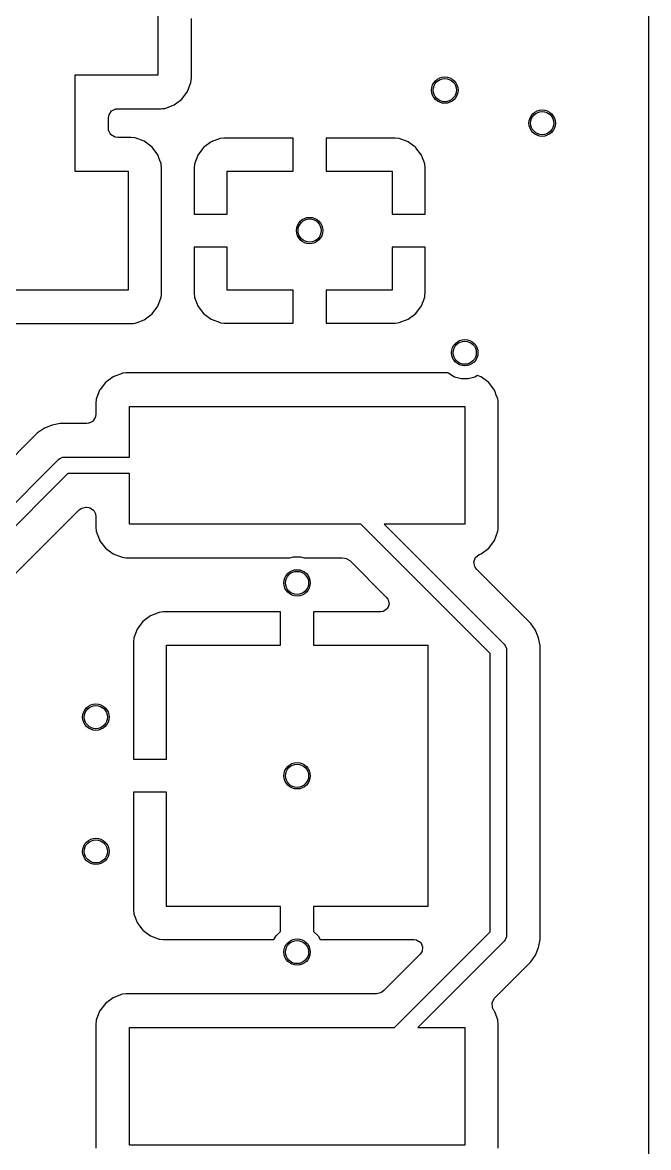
# Model space of a CAD drawing. Header units: inches. Extents: x -2.18 to 1.8, y 0.44 to 2.81.
# Drawn here: x 1.426 to 1.8, y 0.839 to 1.509 of the extents above; entities that cross this region are included whole.
import ezdxf

# ---------------------------------------------------------------- set-up
doc = ezdxf.new("R2010")
doc.units = ezdxf.units.IN
doc.header["$MEASUREMENT"] = 0
doc.layers.add('BLACK', color=250, linetype='CONTINUOUS')

msp = doc.modelspace()

# ---------------------------------------------------------------- linework, layer by layer
at = {"layer": 'BLACK', "linetype": 'CONTINUOUS'}
for p, q in [((1.79959, 2.80918), (1.79959, 0.441)), ((1.50693, 1.5524), (1.50693, 1.4776)), ((1.52695, 1.47568), (1.52695, 1.51142)), ((1.50693, 1.4776), (1.4575, 1.4776)), ((1.4575, 1.4776), (1.4575, 1.42043)), ((1.52683, 1.47462), (1.52695, 1.47568)), ((1.52695, 1.47568), (1.52695, 1.47568)), ((1.52468, 1.46791), (1.52669, 1.4733)), ((1.52669, 1.4733), (1.52683, 1.47462)), ((1.51662, 1.45985), (1.52123, 1.4633)), ((1.52123, 1.4633), (1.52468, 1.46791)), ((1.47789, 1.45396), (1.47938, 1.45627)), ((1.47938, 1.45627), (1.47943, 1.45632)), ((1.47943, 1.45632), (1.48159, 1.4574)), ((1.48159, 1.4574), (1.48162, 1.45741)), ((1.48162, 1.45741), (1.48166, 1.45742)), ((1.48166, 1.45742), (1.48189, 1.45747)), ((1.48189, 1.45747), (1.48293, 1.45758)), ((1.48293, 1.45758), (1.50884, 1.45758)), ((1.50884, 1.45758), (1.50884, 1.45758)), ((1.50884, 1.45758), (1.50884, 1.45758)), ((1.50884, 1.45758), (1.50884, 1.45758)), ((1.50884, 1.45758), (1.50885, 1.45758)), ((1.50885, 1.45758), (1.50948, 1.45765)), ((1.50948, 1.45765), (1.50991, 1.45769)), ((1.50991, 1.45769), (1.51123, 1.45784)), ((1.50991, 1.45769), (1.50991, 1.45769)), ((1.50991, 1.45769), (1.50991, 1.45769)), ((1.51123, 1.45784), (1.51662, 1.45985)), ((1.47752, 1.45199), (1.47772, 1.45337)), ((1.47752, 1.44586), (1.47752, 1.45199)), ((1.47772, 1.45337), (1.47777, 1.45353)), ((1.47777, 1.45353), (1.47789, 1.45396)), ((1.47763, 1.44482), (1.47752, 1.44586)), ((1.4777, 1.44452), (1.47763, 1.44482)), ((1.47878, 1.44236), (1.4777, 1.44452)), ((1.47882, 1.44231), (1.47878, 1.44236)), ((1.48114, 1.44082), (1.47882, 1.44231)), ((1.48173, 1.44065), (1.48114, 1.44082)), ((1.4831, 1.44045), (1.48173, 1.44065)), ((1.49113, 1.44045), (1.4831, 1.44045)), ((1.49351, 1.4402), (1.49113, 1.44045)), ((1.49113, 1.44045), (1.49113, 1.44045)), ((1.49113, 1.44045), (1.49113, 1.44045)), ((1.49875, 1.43824), (1.49351, 1.4402)), ((1.49351, 1.4402), (1.49351, 1.4402)), ((1.49351, 1.4402), (1.49351, 1.4402)), ((1.49351, 1.4402), (1.49351, 1.4402)), ((1.49351, 1.4402), (1.49351, 1.4402)), ((1.49891, 1.43818), (1.49875, 1.43824)), ((1.49875, 1.43824), (1.49875, 1.43824)), ((1.50351, 1.43473), (1.49891, 1.43818)), ((1.49891, 1.43818), (1.49891, 1.43818)), ((1.49891, 1.43818), (1.49891, 1.43818)), ((1.49891, 1.43818), (1.49891, 1.43818)), ((1.53874, 1.43789), (1.53421, 1.4345)), ((1.54404, 1.43987), (1.53874, 1.43789)), ((1.53874, 1.43789), (1.53874, 1.43789)), ((1.54638, 1.44012), (1.54404, 1.43987)), ((1.54404, 1.43987), (1.54404, 1.43987)), ((1.58764, 1.44012), (1.54638, 1.44012)), ((1.58764, 1.42043), (1.58764, 1.44012)), ((1.64858, 1.44012), (1.60732, 1.44012)), ((1.60732, 1.44012), (1.60732, 1.42043)), ((1.65092, 1.43987), (1.64858, 1.44012)), ((1.64858, 1.44012), (1.64858, 1.44012)), ((1.65622, 1.43789), (1.65092, 1.43987)), ((1.65092, 1.43987), (1.65092, 1.43987)), ((1.65728, 1.4371), (1.65622, 1.43789)), ((1.65622, 1.43789), (1.65622, 1.43789)), ((1.65622, 1.43789), (1.65622, 1.43789)), ((1.66076, 1.4345), (1.65728, 1.4371)), ((1.50696, 1.43013), (1.50351, 1.43473)), ((1.50738, 1.429), (1.50696, 1.43013)), ((1.50756, 1.42852), (1.50738, 1.429)), ((1.50763, 1.42833), (1.50756, 1.42852)), ((1.50821, 1.42679), (1.50763, 1.42833)), ((1.53081, 1.42996), (1.52883, 1.42466)), ((1.53421, 1.4345), (1.53081, 1.42996)), ((1.53081, 1.42996), (1.53081, 1.42996)), ((1.53421, 1.4345), (1.53421, 1.4345)), ((1.6609, 1.4343), (1.66076, 1.4345)), ((1.66076, 1.4345), (1.66076, 1.4345)), ((1.66415, 1.42996), (1.6609, 1.4343)), ((1.66611, 1.4247), (1.66415, 1.42996)), ((1.66415, 1.42996), (1.66415, 1.42996)), ((1.50892, 1.42489), (1.50821, 1.42679)), ((1.50898, 1.42473), (1.50892, 1.42489)), ((1.50892, 1.42489), (1.50892, 1.42489)), ((1.50902, 1.42431), (1.50898, 1.42473)), ((1.50903, 1.42426), (1.50902, 1.42431)), ((1.50923, 1.42235), (1.50903, 1.42426)), ((1.50923, 1.42232), (1.50923, 1.42235)), ((1.50923, 1.42235), (1.50923, 1.42235)), ((1.50923, 1.34768), (1.50923, 1.42232)), ((1.52883, 1.42466), (1.52858, 1.42232)), ((1.52858, 1.42232), (1.52858, 1.39484)), ((1.52858, 1.42232), (1.52858, 1.42232)), ((1.52883, 1.42466), (1.52883, 1.42466)), ((1.66613, 1.42466), (1.66611, 1.4247)), ((1.66638, 1.42232), (1.66613, 1.42466)), ((1.66613, 1.42466), (1.66613, 1.42466)), ((1.66638, 1.39484), (1.66638, 1.42232)), ((1.66638, 1.42232), (1.66638, 1.42232)), ((1.66638, 1.42232), (1.66638, 1.42232)), ((1.66638, 1.42232), (1.66638, 1.42232)), ((1.4575, 1.42043), (1.48921, 1.42043)), ((1.48921, 1.42043), (1.48921, 1.34957)), ((1.54827, 1.39484), (1.54827, 1.42043)), ((1.54827, 1.42043), (1.58764, 1.42043)), ((1.60732, 1.42043), (1.64669, 1.42043)), ((1.64669, 1.42043), (1.64669, 1.39484)), ((1.52858, 1.39484), (1.54827, 1.39484)), ((1.64669, 1.39484), (1.66638, 1.39484)), ((1.54827, 1.37516), (1.52858, 1.37516)), ((1.52858, 1.37516), (1.52858, 1.34768)), ((1.54827, 1.34957), (1.54827, 1.37516)), ((1.66638, 1.37516), (1.64669, 1.37516)), ((1.64669, 1.37516), (1.64669, 1.34957)), ((1.66638, 1.34768), (1.66638, 1.37516)), ((1.48921, 1.34957), (1.39079, 1.34957)), ((1.58764, 1.34957), (1.54827, 1.34957)), ((1.58764, 1.32988), (1.58764, 1.34957)), ((1.64669, 1.34957), (1.60732, 1.34957)), ((1.60732, 1.34957), (1.60732, 1.32988)), ((1.50696, 1.33987), (1.50898, 1.34527)), ((1.50898, 1.34527), (1.50915, 1.34691)), ((1.50915, 1.34691), (1.50923, 1.34765)), ((1.50923, 1.34765), (1.50923, 1.34768)), ((1.50923, 1.34765), (1.50923, 1.34765)), ((1.52858, 1.34768), (1.52883, 1.34534)), ((1.52883, 1.34534), (1.52883, 1.34534)), ((1.52883, 1.34534), (1.52927, 1.34417)), ((1.52927, 1.34417), (1.53081, 1.34004)), ((1.66415, 1.34004), (1.66613, 1.34534)), ((1.66613, 1.34534), (1.66628, 1.34673)), ((1.66613, 1.34534), (1.66613, 1.34534)), ((1.66628, 1.34673), (1.66638, 1.34768)), ((1.66638, 1.34768), (1.66638, 1.34768)), ((1.49891, 1.33182), (1.50351, 1.33527)), ((1.50351, 1.33527), (1.50696, 1.33987)), ((1.53081, 1.34004), (1.53081, 1.34004)), ((1.53081, 1.34004), (1.53165, 1.33892)), ((1.53165, 1.33892), (1.53421, 1.3355)), ((1.53421, 1.3355), (1.53421, 1.3355)), ((1.53421, 1.3355), (1.53501, 1.3349)), ((1.53501, 1.3349), (1.53874, 1.33211)), ((1.65622, 1.33211), (1.66076, 1.3355)), ((1.66076, 1.3355), (1.66415, 1.34004)), ((1.66076, 1.3355), (1.66076, 1.3355)), ((1.66415, 1.34004), (1.66415, 1.34004)), ((1.38887, 1.32955), (1.49113, 1.32955)), ((1.49113, 1.32955), (1.49176, 1.32962)), ((1.49113, 1.32955), (1.49113, 1.32955)), ((1.49113, 1.32955), (1.49113, 1.32955)), ((1.49113, 1.32955), (1.49113, 1.32955)), ((1.49113, 1.32955), (1.49113, 1.32955)), ((1.49176, 1.32962), (1.49219, 1.32966)), ((1.49219, 1.32966), (1.49351, 1.3298)), ((1.49219, 1.32966), (1.49219, 1.32966)), ((1.49219, 1.32966), (1.49219, 1.32966)), ((1.49219, 1.32966), (1.49219, 1.32966)), ((1.49351, 1.3298), (1.49353, 1.32981)), ((1.49353, 1.32981), (1.49462, 1.33022)), ((1.49462, 1.33022), (1.49891, 1.33182)), ((1.53874, 1.33211), (1.53874, 1.33211)), ((1.53874, 1.33211), (1.54404, 1.33013)), ((1.54404, 1.33013), (1.54404, 1.33013)), ((1.54404, 1.33013), (1.54431, 1.3301)), ((1.54431, 1.3301), (1.54638, 1.32988)), ((1.54638, 1.32988), (1.54638, 1.32988)), ((1.54638, 1.32988), (1.54638, 1.32988)), ((1.54638, 1.32988), (1.58764, 1.32988)), ((1.60732, 1.32988), (1.64858, 1.32988)), ((1.64858, 1.32988), (1.64998, 1.33003)), ((1.64858, 1.32988), (1.64858, 1.32988)), ((1.64858, 1.32988), (1.64858, 1.32988)), ((1.64998, 1.33003), (1.65092, 1.33013)), ((1.65092, 1.33013), (1.65622, 1.33211)), ((1.65092, 1.33013), (1.65092, 1.33013)), ((1.65622, 1.33211), (1.65622, 1.33211)), ((1.4757, 1.29442), (1.47254, 1.2902)), ((1.48031, 1.29787), (1.4757, 1.29442)), ((1.4857, 1.29988), (1.48031, 1.29787)), ((1.48031, 1.29787), (1.48031, 1.29787)), ((1.48031, 1.29787), (1.48031, 1.29787)), ((1.48581, 1.2999), (1.4857, 1.29988)), ((1.48596, 1.29991), (1.48581, 1.2999)), ((1.48808, 1.30014), (1.48596, 1.29991)), ((1.48809, 1.30014), (1.48808, 1.30014)), ((1.48808, 1.30014), (1.48808, 1.30014)), ((1.67999, 1.30014), (1.48809, 1.30014)), ((1.68041, 1.29971), (1.67999, 1.30014)), ((1.68397, 1.29766), (1.68041, 1.29971)), ((1.68794, 1.29659), (1.68397, 1.29766)), ((1.69206, 1.29659), (1.68794, 1.29659)), ((1.69603, 1.29766), (1.69206, 1.29659)), ((1.69769, 1.29862), (1.69603, 1.29766)), ((1.69963, 1.29789), (1.69769, 1.29862)), ((1.69969, 1.29787), (1.69963, 1.29789)), ((1.69963, 1.29789), (1.69963, 1.29789)), ((1.70083, 1.29702), (1.69969, 1.29787)), ((1.69969, 1.29787), (1.69969, 1.29787)), ((1.69969, 1.29787), (1.69969, 1.29787)), ((1.7043, 1.29442), (1.70083, 1.29702)), ((1.70775, 1.28981), (1.7043, 1.29442)), ((1.7043, 1.29442), (1.7043, 1.29442)), ((1.7043, 1.29442), (1.7043, 1.29442)), ((1.47225, 1.28981), (1.47024, 1.28442)), ((1.47254, 1.2902), (1.47225, 1.28981)), ((1.70811, 1.28884), (1.70775, 1.28981)), ((1.70882, 1.28694), (1.70811, 1.28884)), ((1.47022, 1.28422), (1.46998, 1.28203)), ((1.46998, 1.28203), (1.46998, 1.28128)), ((1.46998, 1.28128), (1.46998, 1.2756)), ((1.47024, 1.28442), (1.47022, 1.28434)), ((1.47022, 1.28434), (1.47022, 1.28429)), ((1.47022, 1.28429), (1.47022, 1.28422)), ((1.70968, 1.28464), (1.70882, 1.28694)), ((1.70882, 1.28694), (1.70882, 1.28694)), ((1.70976, 1.28442), (1.70968, 1.28464)), ((1.70968, 1.28464), (1.70968, 1.28464)), ((1.70984, 1.28372), (1.70976, 1.28442)), ((1.70976, 1.28442), (1.70976, 1.28442)), ((1.71002, 1.28203), (1.70984, 1.28372)), ((1.71002, 1.20812), (1.71002, 1.28203)), ((1.71002, 1.28203), (1.71002, 1.28203)), ((1.46978, 1.27423), (1.46961, 1.27364)), ((1.46998, 1.2756), (1.46978, 1.27423)), ((1.49, 1.25), (1.49, 1.28012)), ((1.49, 1.28012), (1.69, 1.28012)), ((1.69, 1.28012), (1.69, 1.21004)), ((1.44393, 1.26906), (1.43939, 1.26718)), ((1.44874, 1.27002), (1.44393, 1.26906)), ((1.44393, 1.26906), (1.44393, 1.26906)), ((1.46457, 1.27002), (1.44874, 1.27002)), ((1.46561, 1.27013), (1.46457, 1.27002)), ((1.46591, 1.2702), (1.46561, 1.27013)), ((1.46613, 1.27031), (1.46591, 1.2702)), ((1.46624, 1.27031), (1.46613, 1.27031)), ((1.46645, 1.27047), (1.46624, 1.27031)), ((1.46807, 1.27128), (1.46645, 1.27047)), ((1.46812, 1.27132), (1.46807, 1.27128)), ((1.46961, 1.27364), (1.46812, 1.27132)), ((1.4353, 1.26445), (1.37724, 1.20639)), ((1.43939, 1.26718), (1.4353, 1.26445)), ((1.4353, 1.26445), (1.4353, 1.26445)), ((1.43939, 1.26718), (1.43939, 1.26718)), ((1.38231, 1.18315), (1.44772, 1.24856)), ((1.44772, 1.24856), (1.44847, 1.24917)), ((1.44847, 1.24917), (1.45024, 1.24991)), ((1.45024, 1.24991), (1.4512, 1.25)), ((1.4512, 1.25), (1.49, 1.25)), ((1.45324, 1.24016), (1.38783, 1.17475)), ((1.49, 1.24016), (1.45324, 1.24016)), ((1.49, 1.21004), (1.49, 1.24016)), ((1.43, 1.1886), (1.45961, 1.21821)), ((1.45961, 1.21821), (1.45986, 1.21835)), ((1.45986, 1.21835), (1.46002, 1.21858)), ((1.46002, 1.21858), (1.46072, 1.21904)), ((1.46072, 1.21904), (1.46163, 1.21954)), ((1.46163, 1.21954), (1.46397, 1.22014)), ((1.46397, 1.22014), (1.4644, 1.22014)), ((1.4644, 1.22014), (1.46577, 1.21994)), ((1.46577, 1.21994), (1.46636, 1.21977)), ((1.46636, 1.21977), (1.46868, 1.21828)), ((1.46868, 1.21828), (1.46872, 1.21823)), ((1.46872, 1.21823), (1.4698, 1.21607)), ((1.4698, 1.21607), (1.46987, 1.21577)), ((1.46987, 1.21577), (1.46998, 1.21473)), ((1.46998, 1.21473), (1.46998, 1.20812)), ((1.46998, 1.20812), (1.47021, 1.206)), ((1.628, 1.21004), (1.49, 1.21004)), ((1.70508, 1.13296), (1.628, 1.21004)), ((1.69, 1.21004), (1.64192, 1.21004)), ((1.64192, 1.21004), (1.71348, 1.13848)), ((1.70976, 1.20574), (1.70991, 1.20706)), ((1.70991, 1.20706), (1.71002, 1.20812)), ((1.71002, 1.20812), (1.71002, 1.20812)), ((1.47021, 1.206), (1.47022, 1.20585)), ((1.47022, 1.20585), (1.47024, 1.20574)), ((1.47024, 1.20574), (1.47214, 1.20064)), ((1.47214, 1.20064), (1.47214, 1.20064)), ((1.47214, 1.20064), (1.47214, 1.20064)), ((1.47214, 1.20064), (1.47225, 1.20035)), ((1.47225, 1.20035), (1.47225, 1.20035)), ((1.47225, 1.20035), (1.47225, 1.20035)), ((1.47225, 1.20035), (1.4757, 1.19574)), ((1.7043, 1.19574), (1.70775, 1.20035)), ((1.70775, 1.20035), (1.70976, 1.20574)), ((1.4757, 1.19574), (1.48031, 1.19229)), ((1.69969, 1.19229), (1.7043, 1.19574)), ((1.40025, 1.15886), (1.43, 1.1886)), ((1.48031, 1.19229), (1.48031, 1.19229)), ((1.48031, 1.19229), (1.4857, 1.19028)), ((1.4857, 1.19028), (1.4857, 1.19028)), ((1.4857, 1.19028), (1.48677, 1.19016)), ((1.48677, 1.19016), (1.48677, 1.19016)), ((1.48677, 1.19016), (1.48694, 1.19014)), ((1.48694, 1.19014), (1.48808, 1.19002)), ((1.48808, 1.19002), (1.48808, 1.19002)), ((1.48808, 1.19002), (1.48808, 1.19002)), ((1.48808, 1.19002), (1.48809, 1.19002)), ((1.48809, 1.19002), (1.58573, 1.19002)), ((1.58573, 1.19002), (1.58794, 1.19061)), ((1.58794, 1.19061), (1.59206, 1.19061)), ((1.59206, 1.19061), (1.59427, 1.19002)), ((1.59427, 1.19002), (1.61698, 1.19002)), ((1.61698, 1.19002), (1.61836, 1.18982)), ((1.61836, 1.18982), (1.61935, 1.18953)), ((1.61935, 1.18953), (1.62143, 1.1883)), ((1.62143, 1.1883), (1.64322, 1.16651)), ((1.69535, 1.18752), (1.69631, 1.1901)), ((1.69594, 1.18483), (1.69535, 1.18752)), ((1.69631, 1.1901), (1.69642, 1.19024)), ((1.69642, 1.19024), (1.69862, 1.19189)), ((1.69862, 1.19189), (1.69969, 1.19229)), ((1.6962, 1.18435), (1.69594, 1.18483)), ((1.69703, 1.18324), (1.6962, 1.18435)), ((1.72765, 1.15262), (1.69703, 1.18324)), ((1.64322, 1.16651), (1.64405, 1.1654)), ((1.64485, 1.16232), (1.64389, 1.15974)), ((1.64405, 1.1654), (1.64427, 1.165)), ((1.64427, 1.165), (1.64485, 1.16232)), ((1.50252, 1.15545), (1.49798, 1.15205)), ((1.50782, 1.15743), (1.50252, 1.15545)), ((1.50252, 1.15545), (1.50252, 1.15545)), ((1.51016, 1.15768), (1.50782, 1.15743)), ((1.50782, 1.15743), (1.50782, 1.15743)), ((1.58016, 1.15768), (1.51016, 1.15768)), ((1.58016, 1.13799), (1.58016, 1.15768)), ((1.6397, 1.15768), (1.59984, 1.15768)), ((1.59984, 1.15768), (1.59984, 1.13799)), ((1.64141, 1.15798), (1.6397, 1.15768)), ((1.64169, 1.15809), (1.64141, 1.15798)), ((1.64389, 1.15974), (1.64169, 1.15809)), ((1.64169, 1.15809), (1.64169, 1.15809)), ((1.49459, 1.14752), (1.49261, 1.14222)), ((1.49798, 1.15205), (1.49459, 1.14752)), ((1.49459, 1.14752), (1.49459, 1.14752)), ((1.49798, 1.15205), (1.49798, 1.15205)), ((1.72937, 1.1509), (1.72765, 1.15262)), ((1.7321, 1.14681), (1.72937, 1.1509)), ((1.72937, 1.1509), (1.72937, 1.1509)), ((1.73232, 1.1463), (1.7321, 1.14681)), ((1.7321, 1.14681), (1.7321, 1.14681)), ((1.49261, 1.14222), (1.49236, 1.13988)), ((1.49236, 1.13988), (1.49236, 1.13988)), ((1.49236, 1.13988), (1.49236, 1.06988)), ((1.49261, 1.14222), (1.49261, 1.14222)), ((1.73398, 1.14227), (1.73232, 1.1463)), ((1.73232, 1.1463), (1.73232, 1.1463)), ((1.73494, 1.13746), (1.73398, 1.14227)), ((1.51205, 1.06988), (1.51205, 1.13799)), ((1.51205, 1.13799), (1.58016, 1.13799)), ((1.59984, 1.13799), (1.66795, 1.13799)), ((1.66795, 1.13799), (1.66795, 0.98209)), ((1.71348, 1.13848), (1.71409, 1.13773)), ((1.71409, 1.13773), (1.71409, 1.13773)), ((1.71409, 1.13773), (1.71483, 1.13596)), ((1.71483, 1.13596), (1.71492, 1.135)), ((1.71492, 1.135), (1.71492, 0.965)), ((1.73494, 0.96746), (1.73494, 1.13746)), ((1.70508, 0.96704), (1.70508, 1.13296)), ((1.49236, 1.06988), (1.51205, 1.06988)), ((1.51205, 1.0502), (1.49236, 1.0502)), ((1.49236, 1.0502), (1.49236, 0.9802)), ((1.51205, 0.98209), (1.51205, 1.0502)), ((1.49236, 0.9802), (1.49261, 0.97786)), ((1.58016, 0.98209), (1.51205, 0.98209)), ((1.58016, 0.96724), (1.58016, 0.98209)), ((1.66795, 0.98209), (1.59984, 0.98209)), ((1.59984, 0.98209), (1.59984, 0.96724)), ((1.49261, 0.97786), (1.49261, 0.97786)), ((1.49261, 0.97786), (1.49321, 0.97626)), ((1.49321, 0.97626), (1.49459, 0.97256)), ((1.49459, 0.97256), (1.49459, 0.97256)), ((1.49459, 0.97256), (1.4961, 0.97055)), ((1.4961, 0.97055), (1.49798, 0.96802)), ((1.49798, 0.96802), (1.49798, 0.96802)), ((1.49798, 0.96802), (1.49798, 0.96802)), ((1.49798, 0.96802), (1.50252, 0.96463)), ((1.57751, 0.96459), (1.58016, 0.96724)), ((1.59984, 0.96724), (1.60249, 0.96459)), ((1.64808, 0.91004), (1.70508, 0.96704)), ((1.73494, 0.96254), (1.73494, 0.96746)), ((1.50252, 0.96463), (1.50252, 0.96463)), ((1.50252, 0.96463), (1.50782, 0.96265)), ((1.50782, 0.96265), (1.50782, 0.96265)), ((1.50782, 0.96265), (1.50809, 0.96262)), ((1.50809, 0.96262), (1.51016, 0.9624)), ((1.51016, 0.9624), (1.51016, 0.9624)), ((1.51016, 0.9624), (1.51016, 0.9624)), ((1.51016, 0.9624), (1.57624, 0.9624)), ((1.57624, 0.9624), (1.57751, 0.96459)), ((1.60249, 0.96459), (1.60376, 0.9624)), ((1.60376, 0.9624), (1.65964, 0.9624)), ((1.65964, 0.9624), (1.66102, 0.9622)), ((1.66102, 0.9622), (1.66144, 0.96208)), ((1.66144, 0.96208), (1.66376, 0.96059)), ((1.71348, 0.96152), (1.662, 0.91004)), ((1.66376, 0.96059), (1.6649, 0.95809)), ((1.71409, 0.96227), (1.71348, 0.96152)), ((1.71467, 0.96366), (1.71409, 0.96227)), ((1.71409, 0.96227), (1.71409, 0.96227)), ((1.71483, 0.96404), (1.71467, 0.96366)), ((1.71492, 0.965), (1.71483, 0.96404)), ((1.71483, 0.96404), (1.71483, 0.96404)), ((1.73398, 0.95772), (1.73494, 0.96254)), ((1.6634, 0.95367), (1.64171, 0.93199)), ((1.66438, 0.95509), (1.6634, 0.95367)), ((1.66451, 0.95537), (1.66438, 0.95509)), ((1.6649, 0.95809), (1.66451, 0.95537)), ((1.66451, 0.95537), (1.66451, 0.95537)), ((1.72937, 0.9491), (1.7321, 0.95319)), ((1.7321, 0.95319), (1.73398, 0.95772)), ((1.70768, 0.92741), (1.72937, 0.9491)), ((1.48031, 0.92779), (1.4757, 0.92434)), ((1.4857, 0.9298), (1.48031, 0.92779)), ((1.48031, 0.92779), (1.48031, 0.92779)), ((1.48031, 0.92779), (1.48031, 0.92779)), ((1.48581, 0.92982), (1.4857, 0.9298)), ((1.48596, 0.92983), (1.48581, 0.92982)), ((1.48808, 0.93006), (1.48596, 0.92983)), ((1.63735, 0.93006), (1.48808, 0.93006)), ((1.63969, 0.93066), (1.63735, 0.93006)), ((1.6406, 0.93115), (1.63969, 0.93066)), ((1.64171, 0.93199), (1.6406, 0.93115)), ((1.70637, 0.925), (1.70768, 0.92741)), ((1.47225, 0.91973), (1.47024, 0.91434)), ((1.4757, 0.92434), (1.47225, 0.91973)), ((1.47225, 0.91973), (1.47225, 0.91973)), ((1.70631, 0.92475), (1.70637, 0.925)), ((1.70651, 0.92201), (1.70631, 0.92475)), ((1.70631, 0.92475), (1.70631, 0.92475)), ((1.70672, 0.92143), (1.70651, 0.92201)), ((1.70739, 0.92021), (1.70672, 0.92143)), ((1.70775, 0.91973), (1.70739, 0.92021)), ((1.70793, 0.91927), (1.70775, 0.91973)), ((1.70775, 0.91973), (1.70775, 0.91973)), ((1.70866, 0.9173), (1.70793, 0.91927)), ((1.47021, 0.91408), (1.46998, 0.91196)), ((1.46998, 0.91196), (1.46998, 0.83804)), ((1.47022, 0.91423), (1.47021, 0.91408)), ((1.47024, 0.91434), (1.47022, 0.91423)), ((1.70869, 0.9172), (1.70866, 0.9173)), ((1.70968, 0.91457), (1.70869, 0.9172)), ((1.70976, 0.91434), (1.70968, 0.91457)), ((1.70979, 0.9141), (1.70976, 0.91434)), ((1.70981, 0.9139), (1.70979, 0.9141)), ((1.71001, 0.91207), (1.70981, 0.9139)), ((1.70981, 0.9139), (1.70981, 0.9139)), ((1.71002, 0.91195), (1.71001, 0.91207)), ((1.71002, 0.83805), (1.71002, 0.91195)), ((1.71002, 0.91195), (1.71002, 0.91195)), ((1.49, 0.83996), (1.49, 0.91004)), ((1.49, 0.91004), (1.64808, 0.91004)), ((1.662, 0.91004), (1.69, 0.91004)), ((1.69, 0.91004), (1.69, 0.83996)), ((1.69, 0.83996), (1.49, 0.83996))]:
    msp.add_line(p, q, dxfattribs=at)
at = {"layer": 'BLACK'}
for centre in [(1.67811, 1.4687), (1.73618, 1.44902), (1.59748, 1.385), (1.69, 1.3122), (1.59, 1.175), (1.47, 1.095), (1.59, 1.06004), (1.47, 1.015), (1.59, 0.955)]:
    msp.add_circle(centre, 0.00787, dxfattribs=at)
at = {"layer": 'WHITE'}
for centre in [(1.67811, 1.4687), (1.73618, 1.44902), (1.59748, 1.385), (1.69, 1.3122), (1.59, 1.175), (1.47, 1.095), (1.59, 1.06004), (1.47, 1.015), (1.59, 0.955)]:
    msp.add_circle(centre, 0.00689, dxfattribs=at)

doc.saveas('drawing.dxf')
